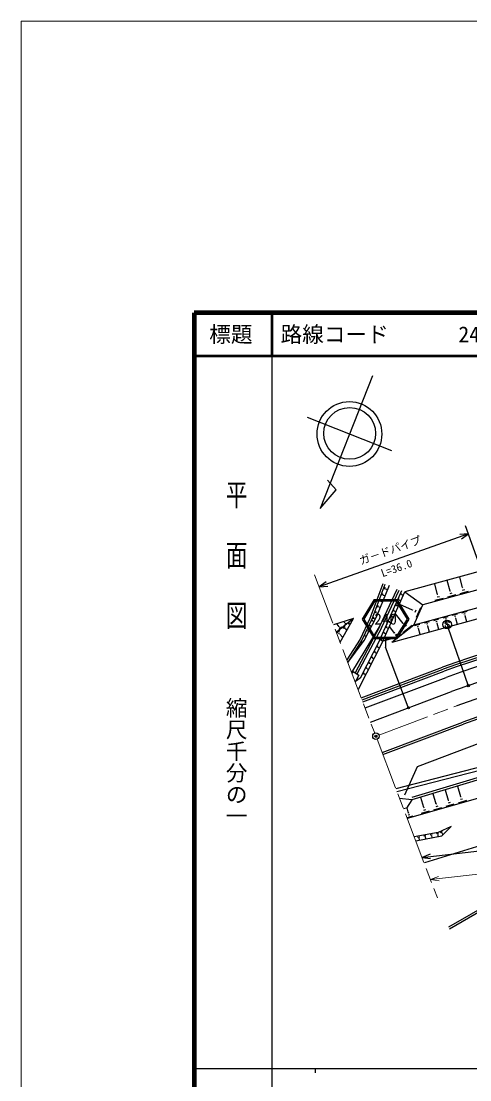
# Model space of a CAD drawing. Units: millimetres, scale not verified. Extents: x 0 to 700000, y -47500 to 447500.
# Drawn here: x 0 to 103768, y 202409 to 447500 of the extents above; entities that cross this region are included whole.
import ezdxf
from ezdxf.enums import TextEntityAlignment as Align

# ---------------------------------------------------------------- set-up
doc = ezdxf.new("R2010")
doc.units = ezdxf.units.MM
doc.header["$LTSCALE"] = 1000
doc.header["$PDMODE"] = 32
doc.header["$PDSIZE"] = 500
doc.linetypes.add('CHAIN', pattern=[18.5, 12, -1.5, 3.5, -1.5])
for name, color, linetype, lineweight in [('M-STR-HTXT', 7, 'Continuous', 13), ('M-STR-STRC', 7, 'Continuous', 25), ('M-TTL-BAND', 7, 'Continuous', 25), ('M-TTL-LINE', 7, 'Continuous', 50), ('S-TTL', 7, 'Continuous', 25), ('作業レイヤ1', 7, 'Continuous', 13)]:
    doc.layers.add(name, color=color, linetype=linetype, lineweight=lineweight)
doc.layers.add('M-TTL-TXT', color=7, linetype='Continuous')
doc.styles.add('@ＭＳ ゴシック', font='')
doc.styles.add('ＭＳ ゴシック', font='')
doc.styles.get('@ＭＳ ゴシック').set_extended_font_data('@MS Gothic')
doc.styles.get('ＭＳ ゴシック').set_extended_font_data('MS Gothic')

msp = doc.modelspace()

# ---------------------------------------------------------------- linework, layer by layer
at = {"layer": 'M-STR-HTXT'}
for p, q in [((232919, 264666), (94679, 248768)), ((96539, 249503), (94679, 248768)), ((94679, 248768), (96657, 248474))]:
    msp.add_line(p, q, dxfattribs=at)
at = {"layer": 'M-STR-STRC'}
for p, q in [((103457, 328810), (68904, 316549)), ((103457, 328810), (101463, 328652)), ((101810, 327676), (103457, 328810)), ((113155, 301480), (102788, 330695)), ((70552, 317683), (68904, 316549)), ((68904, 316549), (70898, 316707)), ((81668, 313579), (78904, 309079)), ((81836, 313279), (79257, 309079)), ((81668, 313579), (86940, 313579)), ((81836, 313279), (86773, 313279)), ((89352, 309079), (86773, 313279)), ((89704, 309079), (86940, 313579)), ((78904, 309079), (81668, 304579)), ((79257, 309079), (81836, 304879)), ((86773, 304879), (89352, 309079)), ((86940, 304579), (89704, 309079)), ((98146, 307989), (98046, 308107)), ((98391, 307850), (98146, 307989)), ((98691, 307847), (98391, 307850)), ((98937, 307735), (98691, 307847)), ((103363, 293803), (98866, 306903)), ((99042, 307599), (98937, 307735)), ((81668, 304579), (86940, 304579)), ((81836, 304879), (86773, 304879)), ((84304, 304579), (84304, 302579)), ((89548, 288686), (84304, 302579)), ((92720, 253915), (187674, 264835)), ((94580, 254650), (92720, 253915)), ((92720, 253915), (94698, 253621))]:
    msp.add_line(p, q, dxfattribs=at)
for centre, radius in [((98541, 307848), 1000), ((103412, 293661), 150), ((103412, 293661), 120), ((103412, 293661), 90), ((103412, 293661), 60), ((103412, 293661), 30), ((89601, 288546), 150), ((89601, 288546), 120), ((89601, 288546), 90), ((89601, 288546), 60), ((89601, 288546), 30)]:
    msp.add_circle(centre, radius, dxfattribs=at)
for centre, start, end in [((98542, 307603), 179.55488, 359.55488), ((98546, 308103), 359.55488, 179.55488)]:
    msp.add_arc(centre, 500, start, end, dxfattribs=at)
for p in [(103412, 293661), (89601, 288546)]:
    msp.add_point(p, dxfattribs=at)
at = {"layer": 'M-TTL-BAND'}
for p, q in [((58000, 370000), (58000, 20000)), ((40000, 205000), (579000, 205000)), ((68000, 205000), (68000, 204000))]:
    msp.add_line(p, q, dxfattribs=at)
at = {"layer": 'M-TTL-BAND', "color": 2, "linetype": 'CHAIN', "lineweight": 13}
for p, q in [((67841, 319346), (81782, 282656)), ((82750, 282219), (100760, 289016)), ((82315, 281254), (96276, 244570))]:
    msp.add_line(p, q, dxfattribs=at)
msp.add_arc((185734, 53900), 250000, 91.70769, 109.87053, dxfattribs=at)
at = {"layer": 'M-TTL-LINE'}
for p, q in [((58000, 380000), (58000, 370000)), ((40000, 370000), (680000, 370000))]:
    msp.add_line(p, q, dxfattribs=at)
at = {"layer": 'S-TTL', "color": 2, "lineweight": 140}
for p, q in [((40000, 380000), (40000, 20000)), ((680000, 380000), (40000, 380000))]:
    msp.add_line(p, q, dxfattribs=at)
at = {"layer": 'S-TTL'}
for p, q in [((81268, 365388), (69189, 334679)), ((85728, 348067), (66202, 355747)), ((72832, 339012), (70831, 341245)), ((69189, 334679), (72832, 339012)), ((117013, 323127), (88741, 315388)), ((125116, 321199), (92875, 312373)), ((102116, 316354), (101456, 318765)), ((83625, 317227), (80667, 309225)), ((84094, 317054), (81128, 309031)), ((82283, 309745), (85212, 316904)), ((84078, 316434), (83893, 315931)), ((84159, 316189), (84113, 316064)), ((126076, 317314), (90789, 307655)), ((96329, 314770), (95669, 317181)), ((99222, 315562), (98562, 317973)), ((102176, 316370), (102055, 316337)), ((82900, 307304), (86964, 316016)), ((82953, 304270), (88009, 315712)), ((83347, 307081), (87418, 315804)), ((83547, 314997), (83371, 314520)), ((83624, 314765), (83580, 314646)), ((83675, 303926), (88741, 315388)), ((83751, 314667), (83740, 314638)), ((83746, 314652), (84125, 314512)), ((84293, 316087), (84281, 316055)), ((84287, 316071), (84700, 315918)), ((126676, 314886), (85700, 303670)), ((87362, 313752), (87200, 313386)), ((87928, 315032), (87766, 314666)), ((87977, 314847), (87936, 314755)), ((88071, 314764), (88061, 314741)), ((88066, 314752), (88304, 314647)), ((88741, 315388), (92875, 312373)), ((97610, 313876), (95681, 313348)), ((96728, 314257), (96246, 314125)), ((96389, 314786), (96268, 314753)), ((100503, 314668), (98574, 314140)), ((99622, 315049), (99139, 314917)), ((99282, 315578), (99162, 315545)), ((103397, 315460), (101468, 314932)), ((102515, 315841), (102033, 315709)), ((82512, 312198), (82353, 311768)), ((82582, 311989), (82542, 311881)), ((82696, 311901), (82686, 311874)), ((82691, 311887), (83004, 311771)), ((83025, 313586), (82858, 313132)), ((83099, 313365), (83057, 313252)), ((83219, 313272), (83209, 313244)), ((83214, 313258), (83560, 313130)), ((86796, 312471), (86634, 312105)), ((86845, 312286), (86804, 312194)), ((86939, 312203), (86929, 312180)), ((86934, 312191), (87172, 312086)), ((87411, 313566), (87370, 313475)), ((87505, 313483), (87495, 313460)), ((87500, 313472), (87738, 313367)), ((90479, 311158), (87552, 312452)), ((90789, 307655), (92875, 312373)), ((92357, 311695), (91346, 309409)), ((76864, 309180), (72241, 307768)), ((76864, 309180), (72908, 306012)), ((73771, 303740), (76864, 309180)), ((80667, 309225), (78378, 304412)), ((81128, 309031), (78816, 304169)), ((79350, 304110), (82283, 309745)), ((81269, 308862), (81120, 308549)), ((81512, 309492), (81378, 309130)), ((81570, 309316), (81537, 309225)), ((81666, 309242), (81658, 309219)), ((81662, 309230), (81865, 309156)), ((82008, 310833), (81857, 310426)), ((82073, 310636), (82036, 310534)), ((82181, 310552), (82172, 310527)), ((82177, 310540), (82458, 310436)), ((85664, 309910), (85502, 309544)), ((85713, 309724), (85672, 309633)), ((85807, 309642), (85797, 309619)), ((85802, 309630), (86040, 309525)), ((86230, 311191), (86068, 310825)), ((86279, 311005), (86238, 310914)), ((86373, 310922), (86363, 310899)), ((86368, 310911), (86606, 310806)), ((88323, 308074), (86585, 310293)), ((90511, 311230), (90448, 311087)), ((91292, 311141), (91039, 310569)), ((96550, 309024), (95344, 308694)), ((98720, 309618), (97514, 309288)), ((98367, 309133), (98065, 309050)), ((100890, 310212), (99684, 309882)), ((100537, 309727), (100235, 309644)), ((100523, 309334), (100448, 309314)), ((100485, 309324), (100868, 307925)), ((103060, 310806), (101855, 310476)), ((102707, 310321), (102406, 310238)), ((102693, 309928), (102618, 309908)), ((102655, 309918), (103038, 308519)), ((72982, 305816), (73726, 306412)), ((73546, 307303), (73053, 307919)), ((73563, 307316), (73529, 307290)), ((74067, 307197), (73536, 306771)), ((73740, 307197), (73607, 307090)), ((74426, 306972), (74936, 307380)), ((74884, 308155), (74677, 308415)), ((74740, 306972), (74867, 307074)), ((74894, 308163), (74875, 308148)), ((75187, 308094), (74878, 307847)), ((74910, 306858), (74942, 306883)), ((74997, 308094), (74920, 308032)), ((74926, 306870), (75229, 306492)), ((75666, 307965), (75929, 308176)), ((75828, 307965), (75894, 308018)), ((75916, 307906), (75932, 307919)), ((75924, 307912), (75990, 307830)), ((76450, 296689), (82889, 307283)), ((82900, 307304), (77245, 296633)), ((83347, 307081), (77667, 296362)), ((80126, 306458), (79998, 306188)), ((80692, 307649), (80554, 307358)), ((80728, 307498), (80693, 307426)), ((80802, 307430), (80793, 307411)), ((80798, 307420), (80928, 307358)), ((81307, 308700), (81270, 308622)), ((81387, 308626), (81378, 308606)), ((81382, 308616), (81543, 308540)), ((84532, 307349), (84370, 306983)), ((84581, 307163), (84541, 307072)), ((84676, 307081), (84665, 307058)), ((84671, 307069), (84908, 306964)), ((85098, 308630), (84936, 308264)), ((85147, 308444), (85106, 308353)), ((85242, 308361), (85231, 308338)), ((85236, 308350), (85474, 308245)), ((86348, 305839), (85241, 307252)), ((90789, 307655), (85700, 303670)), ((88390, 308127), (88255, 308021)), ((90424, 307622), (88257, 305926)), ((89102, 307636), (88561, 307212)), ((92209, 307836), (91004, 307506)), ((91856, 307351), (91555, 307268)), ((91842, 306958), (91767, 306937)), ((91805, 306948), (92187, 305549)), ((94380, 308430), (93174, 308100)), ((94026, 307945), (93725, 307862)), ((94012, 307552), (93937, 307531)), ((93975, 307542), (94358, 306143)), ((96197, 308539), (95895, 308456)), ((96183, 308146), (96107, 308125)), ((96145, 308136), (96528, 306737)), ((98353, 308740), (98277, 308719)), ((98315, 308730), (98698, 307331)), ((73414, 305763), (73617, 305925)), ((73685, 305581), (73736, 305621)), ((73710, 305601), (74302, 304862)), ((78378, 304412), (75325, 299651)), ((78816, 304169), (75546, 299069)), ((75577, 298987), (79350, 304110)), ((83675, 303926), (77940, 292767)), ((82953, 304270), (78402, 295417)), ((79569, 305288), (79451, 305040)), ((79599, 305159), (79570, 305097)), ((79663, 305101), (79655, 305085)), ((79659, 305093), (79731, 305058)), ((80158, 306318), (80126, 306251)), ((80227, 306255), (80219, 306238)), ((80223, 306246), (80324, 306198)), ((83238, 304422), (83077, 304056)), ((83287, 304237), (83247, 304145)), ((83382, 304154), (83372, 304131)), ((83377, 304142), (83615, 304037)), ((87329, 304945), (83684, 303947)), ((83966, 306069), (83804, 305703)), ((84015, 305883), (83975, 305791)), ((84110, 305800), (84100, 305777)), ((84105, 305789), (84342, 305684)), ((86393, 305875), (86302, 305803)), ((87759, 305536), (86304, 304396)), ((86871, 305545), (86508, 305260)), ((78847, 303848), (78726, 303659)), ((78859, 303741), (78828, 303693)), ((78904, 303686), (78897, 303675)), ((78900, 303680), (78907, 303676)), ((81815, 301620), (81632, 301264)), ((82455, 302865), (82272, 302509)), ((82493, 302677), (82448, 302588)), ((82583, 302589), (82571, 302567)), ((82577, 302578), (82808, 302459)), ((80535, 299130), (80353, 298774)), ((81175, 300375), (80992, 300019)), ((81213, 300187), (81168, 300098)), ((81303, 300098), (81292, 300076)), ((81297, 300087), (81529, 299968)), ((81853, 301432), (81808, 301343)), ((81943, 301344), (81932, 301321)), ((81937, 301332), (82169, 301214)), ((76461, 296660), (76578, 296585)), ((76767, 296940), (76527, 296488)), ((76767, 296940), (78118, 296073)), ((78674, 290835), (97468, 297928)), ((78852, 290368), (97641, 297459)), ((79030, 289900), (97815, 296990)), ((79255, 296639), (79073, 296284)), ((79895, 297885), (79713, 297529)), ((79934, 297696), (79888, 297607)), ((80023, 297608), (80012, 297586)), ((80017, 297597), (80249, 297478)), ((80574, 298941), (80528, 298852)), ((80663, 298853), (80652, 298831)), ((80657, 298842), (80889, 298723)), ((77177, 294776), (77364, 294656)), ((78118, 296073), (77364, 294656)), ((78402, 295417), (77364, 294656)), ((78483, 295573), (78543, 295665)), ((79294, 296451), (79248, 296362)), ((79383, 296363), (79372, 296341)), ((79378, 296352), (79609, 296233)), ((79562, 288498), (98335, 295583)), ((80806, 285226), (99548, 292299)), ((125552, 287840), (91584, 274842)), ((83489, 278169), (102164, 285217)), ((83667, 277702), (102337, 284748)), ((144457, 284855), (86692, 269753)), ((121182, 277043), (90342, 267744)), ((86911, 269178), (109112, 274863)), ((91584, 274842), (88690, 268343)), ((121319, 276562), (90388, 267235)), ((113287, 269812), (89303, 262894)), ((148962, 269759), (93254, 252683)), ((101691, 267921), (101002, 270309)), ((90388, 267235), (87529, 267556)), ((90388, 267235), (89140, 265316)), ((93141, 265427), (92470, 267754)), ((95977, 266255), (95300, 268602)), ((98827, 267086), (98144, 269453)), ((102097, 267415), (101617, 267277)), ((101751, 267939), (101631, 267904)), ((89140, 265316), (88447, 265141)), ((89591, 264170), (89251, 265348)), ((93538, 264933), (93069, 264797)), ((93200, 265444), (93083, 265410)), ((97248, 265394), (95359, 264849)), ((96376, 265756), (95904, 265620)), ((96036, 266272), (95918, 266238)), ((100108, 266218), (98204, 265669)), ((99229, 266583), (98754, 266446)), ((98886, 267103), (98767, 267069)), ((102982, 267047), (101064, 266494)), ((90611, 263479), (89232, 263081)), ((89912, 263770), (89533, 263661)), ((89638, 264184), (89544, 264156)), ((94403, 264573), (92528, 264032)), ((99470, 261029), (96483, 259691)), ((97000, 259703), (97459, 259909)), ((97270, 258911), (99470, 261029)), ((96483, 259691), (90913, 258663)), ((91269, 257729), (97270, 258911)), ((91699, 258604), (92179, 258693)), ((91906, 258494), (92026, 258516)), ((91978, 258358), (92007, 258364)), ((91993, 258361), (92062, 257987)), ((93161, 258874), (93632, 258961)), ((93364, 258766), (93482, 258787)), ((93434, 258632), (93464, 258638)), ((93449, 258635), (93516, 258273)), ((94614, 259143), (95077, 259228)), ((94814, 259036), (94929, 259057)), ((94883, 258905), (94911, 258910)), ((94897, 258908), (94962, 258558)), ((96063, 259410), (96526, 259495)), ((96262, 259303), (96378, 259325)), ((96331, 259173), (96360, 259178)), ((96346, 259175), (96410, 258825)), ((97234, 259643), (97349, 259694)), ((97339, 259524), (97367, 259537)), ((97353, 259531), (97481, 259244)), ((130532, 256138), (98875, 237742)), ((130784, 255706), (99056, 237268))]:
    msp.add_line(p, q, dxfattribs=at)
for centre, radius in [((75926, 351922), 7493), ((75992, 352066), 5995)]:
    msp.add_circle(centre, radius, dxfattribs=at)
at = {"layer": 'S-TTL', "color": 3}
msp.add_circle((82049, 281954), 750, dxfattribs=at)
msp.add_circle((82049, 281954), 750, dxfattribs=at)
at = {"layer": 'S-TTL'}
for radius, start, end in [(259500, 86.71384, 109.88541), (259000, 87.0451, 109.88465), (258500, 87.06354, 109.88388), (257000, 84.39768, 109.88157), (253500, 84.39152, 109.87611), (245950, 84.37774, 109.86392), (245450, 84.37681, 109.86309)]:
    msp.add_arc((185734, 53900), radius, start, end, dxfattribs=at)
at = {"layer": 'S-TTL', "color": 6}
msp.add_point((82049, 281954), dxfattribs=at)
at = {"layer": 'S-TTL', "color": 3}
msp.add_point((82049, 281954), dxfattribs=at)
msp.add_point((82049, 281954), dxfattribs=at)
at = {"layer": '作業レイヤ1'}
msp.add_lwpolyline([(0, -47500), (700000, -47500), (700000, 447500), (0, 447500)], close=True, dxfattribs=at)

# ---------------------------------------------------------------- texts
at = {"layer": 'M-STR-STRC', "style": 'ＭＳ ゴシック'}
msp.add_text('ガ－ドパイプ', height=1833, rotation=19.537, dxfattribs=at).set_placement((85846, 323622), align=Align.BOTTOM_CENTER)
at = {"layer": 'M-STR-STRC', "style": '@ＭＳ ゴシック'}
msp.add_text('L=36.0', height=1833, rotation=19.537, dxfattribs=at).set_placement((86515, 321737), align=Align.TOP_CENTER)
at = {"layer": 'M-STR-STRC', "style": 'ＭＳ ゴシック'}
msp.add_text('240', height=2566, dxfattribs=at).set_placement((84304, 309079), align=Align.MIDDLE_CENTER)
at = {"layer": 'M-TTL-BAND', "style": '@ＭＳ ゴシック', "width": 1.4}
msp.add_text('平  面  図', height=3666, rotation=270, dxfattribs=at).set_placement((49777, 306475), align=Align.MIDDLE_RIGHT)
at = {"layer": 'M-TTL-BAND', "style": '@ＭＳ ゴシック'}
msp.add_text('縮尺千分の一', height=3666, rotation=270, dxfattribs=at).set_placement((49777, 261030), align=Align.MIDDLE_RIGHT)
at = {"layer": 'M-TTL-TXT', "style": 'ＭＳ ゴシック'}
msp.add_text('標題', height=3666, dxfattribs=at).set_placement((48500, 375000), align=Align.MIDDLE_CENTER)
for s, p in [('路線コード', (60000, 375000)), ('240', (101142, 375000))]:
    msp.add_text(s, height=3666, dxfattribs=at).set_placement(p, align=Align.MIDDLE_LEFT)

doc.saveas('drawing.dxf')
